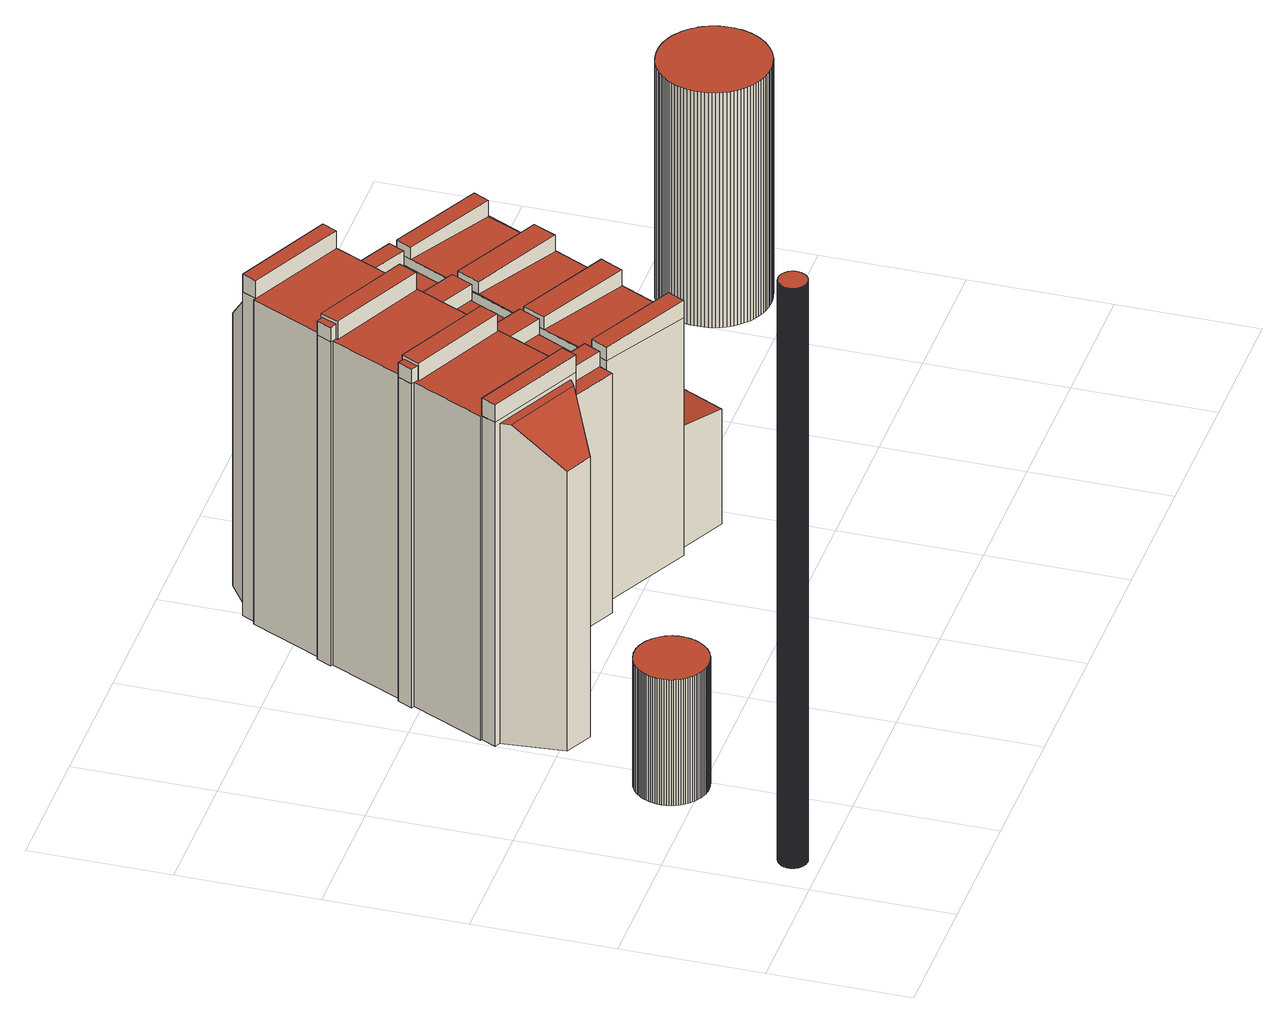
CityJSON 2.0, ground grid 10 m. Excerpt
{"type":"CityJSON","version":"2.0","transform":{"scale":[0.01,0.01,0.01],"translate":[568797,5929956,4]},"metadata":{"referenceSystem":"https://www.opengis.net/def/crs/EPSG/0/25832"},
"CityObjects":{
"building1":{"type":"Building","attributes":{"Grundfläche 2D":"3.116697","Grundhöhe NN":"6.074"},"geometry":[{"type":"Solid","lod":"3","boundaries":[[[[0,1,2,3,4,5,6,7,8,9,10,11,12,13,14,15,16,17,18,19,20,21,22,23,24,25,26,27,28,29,30,31,32,33,34,35,36,37,38,39,40,41,42,43,44,45,46,47,48,49,50,51,52,53,54,55,56,57,58,59,60,61,62,63,64,65,66,67,68,69,70,71,72,73,74,75,76,77,78,79,80,81,82,83,84,85,86,87,88,89,90,91,92,93,94,95,96,97,98,99]],[[100,101,5,4]],[[101,102,6,5]],[[102,103,7,6]],[[103,104,8,7]],[[104,105,9,8]],[[106,100,4,3]],[[107,108,97,96]],[[108,109,98,97]],[[109,110,99,98]],[[110,111,0,99]],[[111,112,1,0]],[[112,113,2,1]],[[113,106,3,2]],[[105,114,10,9]],[[114,115,11,10]],[[115,116,12,11]],[[116,117,13,12]],[[117,118,14,13]],[[118,119,15,14]],[[119,120,16,15]],[[120,121,17,16]],[[121,122,18,17]],[[122,123,19,18]],[[123,124,20,19]],[[124,125,21,20]],[[125,126,22,21]],[[126,127,23,22]],[[127,128,24,23]],[[128,129,25,24]],[[129,130,26,25]],[[130,131,27,26]],[[131,132,28,27]],[[132,133,29,28]],[[133,134,30,29]],[[134,135,31,30]],[[135,136,32,31]],[[136,137,33,32]],[[137,138,34,33]],[[138,139,35,34]],[[139,140,36,35]],[[140,141,37,36]],[[141,142,38,37]],[[142,143,39,38]],[[143,144,40,39]],[[144,145,41,40]],[[145,146,42,41]],[[146,147,43,42]],[[147,148,44,43]],[[148,149,45,44]],[[149,150,46,45]],[[150,151,47,46]],[[151,152,48,47]],[[152,153,49,48]],[[153,154,50,49]],[[154,155,51,50]],[[155,156,52,51]],[[156,157,53,52]],[[157,158,54,53]],[[158,159,55,54]],[[159,160,56,55]],[[160,161,57,56]],[[161,162,58,57]],[[162,163,59,58]],[[163,164,60,59]],[[164,165,61,60]],[[165,166,62,61]],[[166,167,63,62]],[[167,168,64,63]],[[168,169,65,64]],[[169,170,66,65]],[[170,171,67,66]],[[171,172,68,67]],[[172,173,69,68]],[[173,174,70,69]],[[174,175,71,70]],[[175,176,72,71]],[[176,177,73,72]],[[177,178,74,73]],[[178,179,75,74]],[[179,180,76,75]],[[180,181,77,76]],[[181,182,78,77]],[[182,183,79,78]],[[183,184,80,79]],[[184,185,81,80]],[[185,186,82,81]],[[186,187,83,82]],[[187,188,84,83]],[[188,189,85,84]],[[189,190,86,85]],[[190,191,87,86]],[[191,192,88,87]],[[192,193,89,88]],[[193,194,90,89]],[[194,195,91,90]],[[195,196,92,91]],[[196,197,93,92]],[[197,198,94,93]],[[198,199,95,94]],[[199,107,96,95]],[[197,196,195,194,193,192,191,190,189,188,187,186,185,184,183,182,181,180,179,178,177,176,175,174,173,172,171,170,169,168,167,166,165,164,163,162,161,160,159,158,157,156,155,154,153,152,151,150,149,148,147,146,145,144,143,142,141,140,139,138,137,136,135,134,133,132,131,130,129,128,127,126,125,124,123,122,121,120,119,118,117,116,115,114,105,104,103,102,101,100,106,113,112,111,110,109,108,107,199,198]]]],"semantics":{"surfaces":[{"type":"RoofSurface"},{"type":"WallSurface"},{"type":"GroundSurface"}],"values":[[0,1,1,1,1,1,1,1,1,1,1,1,1,1,1,1,1,1,1,1,1,1,1,1,1,1,1,1,1,1,1,1,1,1,1,1,1,1,1,1,1,1,1,1,1,1,1,1,1,1,1,1,1,1,1,1,1,1,1,1,1,1,1,1,1,1,1,1,1,1,1,1,1,1,1,1,1,1,1,1,1,1,1,1,1,1,1,1,1,1,1,1,1,1,1,1,1,1,1,1,1,2]]}}]},
"building2":{"type":"Building","attributes":{"Grundfläche 2D":"20.094181","Grundhöhe NN":"5.732"},"geometry":[{"type":"Solid","lod":"3","boundaries":[[[[200,201,202,203,204,205,206,207,208,209,210,211,212,213,214,215,216,217,218,219,220,221,222,223,224,225,226,227,228,229,230,231,232,233,234,235,236,237,238,239,240,241,242,243,244,245,246,247,248,249,250,251,252,253,254,255,256,257,258,259,260,261,262,263,264,265,266,267,268,269,270,271,272,273,274,275,276,277,278,279,280,281,282,283,284,285,286,287,288,289,290,291,292,293,294,295,296,297,298,299]],[[300,301,208,207]],[[301,302,209,208]],[[302,303,210,209]],[[303,304,211,210]],[[304,305,212,211]],[[305,306,213,212]],[[306,307,214,213]],[[307,308,215,214]],[[308,309,216,215]],[[309,310,217,216]],[[310,311,218,217]],[[311,312,219,218]],[[312,313,220,219]],[[313,314,221,220]],[[314,315,222,221]],[[315,316,223,222]],[[316,317,224,223]],[[317,318,225,224]],[[318,319,226,225]],[[319,320,227,226]],[[320,321,228,227]],[[321,322,229,228]],[[322,323,230,229]],[[323,324,231,230]],[[324,325,232,231]],[[325,326,233,232]],[[326,327,234,233]],[[327,328,235,234]],[[328,329,236,235]],[[329,330,237,236]],[[330,331,238,237]],[[331,332,239,238]],[[332,333,240,239]],[[333,334,241,240]],[[334,335,242,241]],[[335,336,243,242]],[[336,337,244,243]],[[337,338,245,244]],[[338,339,246,245]],[[339,340,247,246]],[[340,341,248,247]],[[341,342,249,248]],[[342,343,250,249]],[[343,344,251,250]],[[344,345,252,251]],[[345,346,253,252]],[[346,347,254,253]],[[347,348,255,254]],[[348,349,256,255]],[[349,350,257,256]],[[350,351,258,257]],[[351,352,259,258]],[[352,353,260,259]],[[353,354,261,260]],[[354,355,262,261]],[[355,356,263,262]],[[356,357,264,263]],[[357,358,265,264]],[[358,359,266,265]],[[359,360,267,266]],[[360,361,268,267]],[[361,362,269,268]],[[362,363,270,269]],[[363,364,271,270]],[[364,365,272,271]],[[365,366,273,272]],[[366,367,274,273]],[[367,368,275,274]],[[368,369,276,275]],[[369,370,277,276]],[[370,371,278,277]],[[371,372,279,278]],[[372,373,280,279]],[[373,374,281,280]],[[374,375,282,281]],[[375,376,283,282]],[[376,377,284,283]],[[377,378,285,284]],[[378,379,286,285]],[[379,380,287,286]],[[380,381,288,287]],[[381,382,289,288]],[[382,383,290,289]],[[383,384,291,290]],[[384,385,292,291]],[[385,386,293,292]],[[386,387,294,293]],[[387,388,295,294]],[[388,389,296,295]],[[389,390,297,296]],[[390,391,298,297]],[[391,392,299,298]],[[392,393,200,299]],[[393,394,201,200]],[[395,300,207,206]],[[394,396,202,201]],[[396,397,203,202]],[[397,398,204,203]],[[398,399,205,204]],[[399,395,206,205]],[[390,389,388,387,386,385,384,383,382,381,380,379,378,377,376,375,374,373,372,371,370,369,368,367,366,365,364,363,362,361,360,359,358,357,356,355,354,353,352,351,350,349,348,347,346,345,344,343,342,341,340,339,338,337,336,335,334,333,332,331,330,329,328,327,326,325,324,323,322,321,320,319,318,317,316,315,314,313,312,311,310,309,308,307,306,305,304,303,302,301,300,395,399,398,397,396,394,393,392,391]]]],"semantics":{"surfaces":[{"type":"RoofSurface"},{"type":"WallSurface"},{"type":"GroundSurface"}],"values":[[0,1,1,1,1,1,1,1,1,1,1,1,1,1,1,1,1,1,1,1,1,1,1,1,1,1,1,1,1,1,1,1,1,1,1,1,1,1,1,1,1,1,1,1,1,1,1,1,1,1,1,1,1,1,1,1,1,1,1,1,1,1,1,1,1,1,1,1,1,1,1,1,1,1,1,1,1,1,1,1,1,1,1,1,1,1,1,1,1,1,1,1,1,1,1,1,1,1,1,1,1,2]]}}]},
"building3":{"type":"Building","attributes":{"Grundfläche 2D":"210.070112","Grundhöhe NN":"5.386"},"children":["building3-1","building3-2","building3-3","building3-4"],"geometry":[{"type":"MultiSurface","lod":"3","boundaries":[[[400,401,402,403,404]],[[405,406,407,408,409]],[[410,411,412,413,414,415,416,417,418,419,420,421,422,423,424,425,426,427,428,429],[430,431,432,433,434,435],[436,437,438,439,440,441]],[[442,443,444,445]],[[446,447,448,449]],[[450,451,452,453]],[[453,454,455,450]],[[437,456,457,436,441,402,401,400,438]],[[441,440,403,402]],[[404,403,440,439]],[[439,438,400,404]],[[430,435,407,406,405,432,431,458,459]],[[435,434,408,407]],[[409,408,434,433]],[[433,432,405,409]],[[442,445,460,461]],[[444,443,462,463]],[[443,442,461,462]],[[414,413,464,465]],[[415,414,465,466]],[[416,415,466,467]],[[417,416,467,468]],[[418,417,468,469]],[[419,418,469,470]],[[420,419,470,471]],[[424,423,472,473]],[[421,420,471,474]],[[422,421,474,475]],[[423,422,475,472]],[[425,424,473,476]],[[426,425,476,477]],[[454,478,479,427,426,477,480,455]],[[428,427,479,481]],[[429,428,481,482]],[[410,429,482,483]],[[411,410,483,484]],[[412,411,484,485]],[[448,486,464,413,412,485,487,449]],[[449,487,460,445,446]],[[447,444,463,486,448]],[[446,445,444,447]],[[451,450,455,480,488]],[[452,451,488,489]],[[454,453,452,489,478]],[[475,474,471,470,469,468,467,466,465,464,486,463,462,461,460,487,485,484,483,482,481,479,478,489,488,480,477,476,473,472]]],"semantics":{"surfaces":[{"type":"RoofSurface"},{"type":"WallSurface"},{"type":"GroundSurface"}],"values":[0,0,0,0,0,0,0,1,1,1,1,1,1,1,1,1,1,1,1,1,1,1,1,1,1,1,1,1,1,1,1,1,1,1,1,1,1,1,1,1,1,1,1,1,2]}}]},
"building3-1":{"type":"BuildingInstallation","parents":["building3"],"geometry":[{"type":"MultiSurface","lod":"3","boundaries":[[[490,491,492,493]],[[491,490,412,413]],[[413,414,492,491]],[[414,411,493,492]],[[490,493,411,412]]],"semantics":{"surfaces":[{"type":"RoofSurface"},{"type":"WallSurface"}],"values":[0,1,1,1,1]}}]},
"building3-2":{"type":"BuildingInstallation","parents":["building3"],"geometry":[{"type":"MultiSurface","lod":"3","boundaries":[[[494,459,458,495,496]],[[431,416,417,495,458]],[[417,418,496,495]],[[418,419,430,459,494,496]]],"semantics":{"surfaces":[{"type":"RoofSurface"},{"type":"WallSurface"}],"values":[0,1,1,1]}}]},
"building3-3":{"type":"BuildingInstallation","parents":["building3"],"geometry":[{"type":"MultiSurface","lod":"3","boundaries":[[[497,498,499,500]],[[425,426,498,497]],[[426,427,499,498]],[[427,428,500,499]],[[428,425,497,500]]],"semantics":{"surfaces":[{"type":"RoofSurface"},{"type":"WallSurface"}],"values":[0,1,1,1,1]}}]},
"building3-4":{"type":"BuildingInstallation","parents":["building3"],"geometry":[{"type":"MultiSurface","lod":"3","boundaries":[[[501,457,456,502,503]],[[437,420,421,502,456]],[[421,422,503,502]],[[422,423,436,457,501,503]]],"semantics":{"surfaces":[{"type":"RoofSurface"},{"type":"WallSurface"}],"values":[0,1,1,1]}}]},
"building4":{"type":"Building","attributes":{"Grundfläche 2D":"339.175949","Grundhöhe NN":"4.869"},"children":["building4-1","building4-2","building4-3","building4-4"],"geometry":[{"type":"Solid","lod":"3","boundaries":[[[[504,505,506,507]],[[508,509,510,511]],[[512,513,514]],[[515,516,517,518,519,514,513,520,521,522,523],[524,525,526,527],[528,529,530,531],[527,531,522]],[[531,527,522]],[[532,515,523]],[[533,534,535,536,537]],[[538,539,540,541]],[[542,543,544,545,546,547,548,549,550,551,552,553,554,555,556,557,558]],[[559,560,561,562]],[[563,564,565,566,567,568]],[[507,506,527,526]],[[504,507,526,525]],[[525,524,505,504]],[[505,524,527,506]],[[530,529,509,508]],[[529,528,510,509]],[[511,510,528,531]],[[511,531,530,508]],[[551,569,535,534,552]],[[569,570,536,535]],[[570,554,553,533,537,536]],[[533,553,552,534]],[[548,547,571,539,538]],[[571,572,540,539]],[[550,549,541,540,572]],[[541,549,548,538]],[[517,516,573,574]],[[565,564,563,562,561,575,576,512,514,519,518,517,574,577,566]],[[513,512,576,578]],[[520,513,578,579]],[[521,520,579,580]],[[532,523,522,521,580,581]],[[515,532,581,582]],[[516,515,582,573]],[[562,563,568,559]],[[559,568,583,584,560]],[[561,560,584,575]],[[567,566,577,585]],[[568,567,585,583]],[[571,547,586,587]],[[569,551,588,589]],[[572,571,587,590]],[[550,572,590,591]],[[551,550,591,588]],[[570,569,589,592]],[[554,570,592,593]],[[555,554,593,594]],[[556,555,594,595]],[[557,556,595,596]],[[558,557,596,597]],[[543,542,558,597,598]],[[544,543,598,599]],[[547,546,545,544,599,586]],[[577,574,573,582,581,580,579,578,576,575,584,583,585]],[[594,593,592,589,588,591,590,587,586,599,598,597,596,595]]]],"semantics":{"surfaces":[{"type":"RoofSurface"},{"type":"WallSurface"},{"type":"GroundSurface"}],"values":[[0,0,0,0,0,0,0,0,0,0,0,1,1,1,1,1,1,1,1,1,1,1,1,1,1,1,1,1,1,1,1,1,1,1,1,1,1,1,1,1,1,1,1,1,1,1,1,1,1,1,1,1,1,1,2,2]]}}]},
"building4-1":{"type":"BuildingInstallation","parents":["building4"],"geometry":[{"type":"MultiSurface","lod":"3","boundaries":[[[600,601,602,603,604]],[[516,517,602,601]],[[517,518,519,604,603,602]],[[519,515,600,604]],[[601,600,515,516]]],"semantics":{"surfaces":[{"type":"RoofSurface"},{"type":"WallSurface"}],"values":[0,1,1,1,1]}}]},
"building4-2":{"type":"BuildingInstallation","parents":["building4"],"geometry":[{"type":"MultiSurface","lod":"3","boundaries":[[[605,606,607,608]],[[608,607,522,513]],[[605,608,513,520]],[[606,605,520,521]],[[607,606,521,522]]],"semantics":{"surfaces":[{"type":"RoofSurface"},{"type":"WallSurface"}],"values":[0,1,1,1,1]}}]},
"building4-3":{"type":"BuildingInstallation","parents":["building4"],"geometry":[{"type":"MultiSurface","lod":"3","boundaries":[[[609,610,611,612]],[[613,545,612,611]],[[545,546,609,612]],[[546,614,610,609]],[[610,614,613,611]]],"semantics":{"surfaces":[{"type":"RoofSurface"},{"type":"WallSurface"}],"values":[0,1,1,1,1]}}]},
"building4-4":{"type":"BuildingInstallation","parents":["building4"],"geometry":[{"type":"MultiSurface","lod":"3","boundaries":[[[615,616,617,618,619]],[[617,616,542,620]],[[557,619,618,617,620,556]],[[615,619,557,558]],[[616,615,558,542]]],"semantics":{"surfaces":[{"type":"RoofSurface"},{"type":"WallSurface"}],"values":[0,1,1,1,1]}}]},
"building5":{"type":"Building","attributes":{"Grundfläche 2D":"46.574465","Grundhöhe NN":"4.734"},"geometry":[{"type":"Solid","lod":"3","boundaries":[[[[621,622,623,624,625,626,627,628,629,630,631,632,633,634,635,636,637,638,639,640,641,642,643,644,645,646,647,648,649,650,651,652,653,654,655,656,657,658,659,660,661,662,663,664,665,666,667,668,669,670,671,672,673,674,675,676,677,678,679,680,681,682,683,684,685,686,687,688,689,690,691,692,693,694,695,696,697,698,699,700,701,702,703,704,705,706,707,708,709,710,711,712,713,714,715,716,717,718,719,720]],[[721,722,633,632]],[[722,723,634,633]],[[724,725,622,621]],[[725,726,623,622]],[[726,727,624,623]],[[727,728,625,624]],[[728,729,626,625]],[[729,730,627,626]],[[730,731,628,627]],[[732,721,632,631]],[[731,733,629,628]],[[733,734,630,629]],[[734,732,631,630]],[[723,735,635,634]],[[735,736,636,635]],[[736,737,637,636]],[[737,738,638,637]],[[738,739,639,638]],[[739,740,640,639]],[[740,741,641,640]],[[741,742,642,641]],[[742,743,643,642]],[[743,744,644,643]],[[744,745,645,644]],[[745,746,646,645]],[[746,747,647,646]],[[747,748,648,647]],[[748,749,649,648]],[[749,750,650,649]],[[750,751,651,650]],[[751,752,652,651]],[[752,753,653,652]],[[753,754,654,653]],[[754,755,655,654]],[[755,756,656,655]],[[756,757,657,656]],[[757,758,658,657]],[[758,759,659,658]],[[759,760,660,659]],[[760,761,661,660]],[[761,762,662,661]],[[762,763,663,662]],[[763,764,664,663]],[[764,765,665,664]],[[765,766,666,665]],[[766,767,667,666]],[[767,768,668,667]],[[768,769,669,668]],[[769,770,670,669]],[[770,771,671,670]],[[771,772,672,671]],[[772,773,673,672]],[[773,774,674,673]],[[774,775,675,674]],[[775,776,676,675]],[[776,777,677,676]],[[777,778,678,677]],[[778,779,679,678]],[[779,780,680,679]],[[780,781,681,680]],[[781,782,682,681]],[[782,783,683,682]],[[783,784,684,683]],[[784,785,685,684]],[[785,786,686,685]],[[786,787,687,686]],[[787,788,688,687]],[[788,789,689,688]],[[789,790,690,689]],[[790,791,691,690]],[[791,792,692,691]],[[792,793,693,692]],[[793,794,694,693]],[[794,795,695,694]],[[795,796,696,695]],[[796,797,697,696]],[[797,798,698,697]],[[798,799,699,698]],[[799,800,700,699]],[[800,801,701,700]],[[801,802,702,701]],[[802,803,703,702]],[[803,804,704,703]],[[804,805,705,704]],[[805,806,706,705]],[[806,807,707,706]],[[807,808,708,707]],[[808,809,709,708]],[[809,810,710,709]],[[810,811,711,710]],[[811,812,712,711]],[[812,813,713,712]],[[813,814,714,713]],[[814,815,715,714]],[[815,816,716,715]],[[816,817,717,716]],[[817,818,718,717]],[[818,819,719,718]],[[819,820,720,719]],[[820,724,621,720]],[[818,817,816,815,814,813,812,811,810,809,808,807,806,805,804,803,802,801,800,799,798,797,796,795,794,793,792,791,790,789,788,787,786,785,784,783,782,781,780,779,778,777,776,775,774,773,772,771,770,769,768,767,766,765,764,763,762,761,760,759,758,757,756,755,754,753,752,751,750,749,748,747,746,745,744,743,742,741,740,739,738,737,736,735,723,722,721,732,734,733,731,730,729,728,727,726,725,724,820,819]]]],"semantics":{"surfaces":[{"type":"RoofSurface"},{"type":"WallSurface"},{"type":"GroundSurface"}],"values":[[0,1,1,1,1,1,1,1,1,1,1,1,1,1,1,1,1,1,1,1,1,1,1,1,1,1,1,1,1,1,1,1,1,1,1,1,1,1,1,1,1,1,1,1,1,1,1,1,1,1,1,1,1,1,1,1,1,1,1,1,1,1,1,1,1,1,1,1,1,1,1,1,1,1,1,1,1,1,1,1,1,1,1,1,1,1,1,1,1,1,1,1,1,1,1,1,1,1,1,1,1,2]]}}]}
},
"vertices":[
[132,244,4763],[126,245,4763],[120,245,4763],[114,245,4763],[107,245,4763],[101,244,4763],[95,242,4763],[89,241,4763],[83,239,4763],[77,236,4763],[72,233,4763],[66,230,4763],[61,227,4763],[56,223,4763],[51,219,4763],[47,215,4763],[43,210,4763],[39,205,4763],[35,200,4763],[32,195,4763],[29,189,4763],[26,183,4763],[24,178,4763],[22,172,4763],[21,166,4763],[20,159,4763],[19,153,4763],[19,147,4763],[19,141,4763],[20,134,4763],[20,128,4763],[22,122,4763],[23,116,4763],[26,110,4763],[28,104,4763],[31,99,4763],[34,93,4763],[37,88,4763],[41,83,4763],[45,78,4763],[49,74,4763],[54,70,4763],[59,66,4763],[64,62,4763],[69,59,4763],[75,56,4763],[81,53,4763],[86,51,4763],[93,49,4763],[99,48,4763],[105,47,4763],[111,46,4763],[117,46,4763],[123,46,4763],[130,46,4763],[136,47,4763],[142,49,4763],[148,50,4763],[154,52,4763],[160,55,4763],[165,58,4763],[171,61,4763],[176,64,4763],[181,68,4763],[186,72,4763],[190,76,4763],[194,81,4763],[198,86,4763],[202,91,4763],[205,96,4763],[208,102,4763],[211,108,4763],[213,113,4763],[215,119,4763],[216,125,4763],[217,132,4763],[218,138,4763],[218,144,4763],[218,150,4763],[218,157,4763],[217,163,4763],[215,169,4763],[214,175,4763],[212,181,4763],[209,187,4763],[206,192,4763],[203,198,4763],[200,203,4763],[196,208,4763],[192,213,4763],[188,217,4763],[183,221,4763],[178,225,4763],[173,229,4763],[168,232,4763],[162,235,4763],[156,238,4763],[151,240,4763],[145,242,4763],[139,243,4763],[107,245,207],[101,244,207],[95,242,207],[89,241,207],[83,239,207],[77,236,207],[114,245,207],[156,238,207],[151,240,207],[145,242,207],[139,243,207],[132,244,207],[126,245,207],[120,245,207],[72,233,207],[66,230,207],[61,227,207],[56,223,207],[51,219,207],[47,215,207],[43,210,207],[39,205,207],[35,200,207],[32,195,207],[29,189,207],[26,183,207],[24,178,207],[22,172,207],[21,166,207],[20,159,207],[19,153,207],[19,147,207],[19,141,207],[20,134,207],[20,128,207],[22,122,207],[23,116,207],[26,110,207],[28,104,207],[31,99,207],[34,93,207],[37,88,207],[41,83,207],[45,78,207],[49,74,207],[54,70,207],[59,66,207],[64,62,207],[69,59,207],[75,56,207],[81,53,207],[86,51,207],[93,49,207],[99,48,207],[105,47,207],[111,46,207],[117,46,207],[123,46,207],[130,46,207],[136,47,207],[142,49,207],[148,50,207],[154,52,207],[160,55,207],[165,58,207],[171,61,207],[176,64,207],[181,68,207],[186,72,207],[190,76,207],[194,81,207],[198,86,207],[202,91,207],[205,96,207],[208,102,207],[211,108,207],[213,113,207],[215,119,207],[216,125,207],[217,132,207],[218,138,207],[218,144,207],[218,150,207],[218,157,207],[217,163,207],[215,169,207],[214,175,207],[212,181,207],[209,187,207],[206,192,207],[203,198,207],[200,203,207],[196,208,207],[192,213,207],[188,217,207],[183,221,207],[178,225,207],[173,229,207],[168,232,207],[162,235,207],
[618,1353,1160],[607,1342,1160],[596,1330,1160],[585,1318,1160],[576,1305,1160],[567,1292,1160],[560,1278,1160],[553,1264,1160],[547,1249,1160],[542,1234,1160],[538,1219,1160],[534,1203,1160],[532,1187,1160],[531,1171,1160],[531,1155,1160],[532,1140,1160],[534,1124,1160],[537,1108,1160],[540,1093,1160],[545,1078,1160],[551,1063,1160],[558,1048,1160],[565,1034,1160],[573,1021,1160],[583,1008,1160],[593,996,1160],[604,984,1160],[615,973,1160],[627,963,1160],[640,953,1160],[653,945,1160],[667,937,1160],[681,930,1160],[696,924,1160],[711,919,1160],[727,915,1160],[742,912,1160],[758,910,1160],[774,908,1160],[790,908,1160],[806,909,1160],[821,911,1160],[837,914,1160],[852,918,1160],[868,922,1160],[882,928,1160],[897,935,1160],[911,942,1160],[924,951,1160],[937,960,1160],[950,970,1160],[961,981,1160],[972,992,1160],[982,1004,1160],[992,1017,1160],[1001,1030,1160],[1008,1044,1160],[1015,1059,1160],[1021,1073,1160],[1026,1088,1160],[1030,1104,1160],[1033,1119,1160],[1036,1135,1160],[1037,1151,1160],[1037,1167,1160],[1036,1183,1160],[1034,1199,1160],[1031,1214,1160],[1028,1230,1160],[1023,1245,1160],[1017,1260,1160],[1010,1274,1160],[1003,1288,1160],[994,1302,1160],[985,1314,1160],[975,1327,1160],[965,1338,1160],[953,1350,1160],[941,1360,1160],[928,1369,1160],[915,1378,1160],[901,1386,1160],[886,1392,1160],[872,1399,1160],[857,1404,1160],[841,1408,1160],[826,1411,1160],[810,1413,1160],[794,1414,1160],[778,1414,1160],[762,1413,1160],[747,1411,1160],[731,1409,1160],[716,1405,1160],[700,1400,1160],[686,1394,1160],[671,1388,1160],[657,1380,1160],[644,1372,1160],[631,1362,1160],[553,1264,173],[547,1249,173],[542,1234,173],[538,1219,173],[534,1203,173],[532,1187,173],[531,1171,173],[531,1155,173],[532,1140,173],[534,1124,173],[537,1108,173],[540,1093,173],[545,1078,173],[551,1063,173],[558,1048,173],[565,1034,173],[573,1021,173],[583,1008,173],[593,996,173],[604,984,173],[615,973,173],[627,963,173],[640,953,173],[653,945,173],[667,937,173],[681,930,173],[696,924,173],[711,919,173],[727,915,173],[742,912,173],[758,910,173],[774,908,173],[790,908,173],[806,909,173],[821,911,173],[837,914,173],[852,918,173],[868,922,173],[882,928,173],[897,935,173],[911,942,173],[924,951,173],[937,960,173],[950,970,173],[961,981,173],[972,992,173],[982,1004,173],[992,1017,173],[1001,1030,173],[1008,1044,173],[1015,1059,173],[1021,1073,173],[1026,1088,173],[1030,1104,173],[1033,1119,173],[1036,1135,173],[1037,1151,173],[1037,1167,173],[1036,1183,173],[1034,1199,173],[1031,1214,173],[1028,1230,173],[1023,1245,173],[1017,1260,173],[1010,1274,173],[1003,1288,173],[994,1302,173],[985,1314,173],[975,1327,173],[965,1338,173],[953,1350,173],[941,1360,173],[928,1369,173],[915,1378,173],[901,1386,173],[886,1392,173],[872,1399,173],[857,1404,173],[841,1408,173],[826,1411,173],[810,1413,173],[794,1414,173],[778,1414,173],[762,1413,173],[747,1411,173],[731,1409,173],[716,1405,173],[700,1400,173],[686,1394,173],[671,1388,173],[657,1380,173],[644,1372,173],[631,1362,173],[618,1353,173],[607,1342,173],[560,1278,173],[596,1330,173],[585,1318,173],[576,1305,173],[567,1292,173],
[1296,3132,2822],[1290,3118,2822],[1234,3001,2822],[1919,2673,2822],[1981,2803,2822],[1606,3772,2822],[1548,3653,2822],[1543,3642,2822],[2229,3313,2822],[2292,3443,2822],[2544,3944,2684],[2541,3945,2684],[2592,4050,2684],[1892,4386,2684],[1841,4281,2684],[1819,4291,2684],[1571,3773,2684],[1551,3783,2684],[1499,3676,2684],[1517,3668,2684],[1260,3133,2684],[1240,3142,2684],[1188,3036,2684],[1208,3026,2684],[956,2500,2684],[966,2496,2684],[915,2391,2684],[1615,2055,2684],[1666,2160,2684],[1684,2151,2684],[1548,3653,2684],[1599,3759,2684],[1606,3772,2684],[2292,3443,2684],[2229,3313,2684],[1543,3642,2684],[1239,3012,2684],[1290,3118,2684],[1296,3132,2684],[1981,2803,2684],[1919,2673,2684],[1234,3001,2684],[2517,4395,2281],[2205,4544,2281],[2039,4430,2503],[2532,4193,2503],[2532,4193,2660],[2039,4430,2660],[1946,4359,2660],[2532,4079,2660],[962,2292,2653],[996,1929,2338],[1194,1833,2338],[1508,2034,2653],[1572,2076,2653],[955,2372,2653],[1290,3118,2797],[1239,3012,2797],[1599,3759,2797],[1548,3653,2797],[2532,4193,139],[2517,4395,139],[2205,4544,139],[2039,4430,139],[1892,4386,139],[1841,4281,139],[1819,4291,139],[1571,3773,139],[1551,3783,139],[1499,3676,139],[1517,3668,139],[1260,3133,139],[1208,3026,139],[956,2500,139],[1240,3142,139],[1188,3036,139],[966,2496,139],[915,2391,139],[1572,2076,139],[1615,2055,139],[955,2372,139],[1666,2160,139],[1684,2151,139],[2544,3944,139],[2541,3945,139],[2592,4050,139],[1946,4359,139],[2532,4079,139],[996,1929,139],[1194,1833,139],
[2592,4050,2822],[1892,4386,2822],[1841,4281,2822],[2541,3945,2822],
[1517,3668,2797],[1551,3783,2797],[1499,3676,2797],
[966,2496,2822],[915,2391,2822],[1615,2055,2822],[1666,2160,2822],
[1208,3026,2797],[1240,3142,2797],[1188,3036,2797],
[4012,3039,2081],[3360,3364,2081],[3278,3200,2081],[3931,2875,2081],[3011,2678,2081],[3671,2348,2081],[3752,2509,2081],[3092,2839,2081],[4202,3399,1953],[4192,3404,1953],[4024,3042,1953],[2838,2307,1984],[2778,2187,1984],[3433,1860,1953],[3472,1937,1953],[3493,1979,1953],[4248,3515,1953],[3590,3844,1984],[3534,3732,1984],[3008,2679,1984],[3360,3364,1984],[4012,3039,1954],[3931,2875,1954],[3278,3200,1984],[3752,2509,1954],[3671,2348,1954],[3011,2678,1984],[3092,2839,1984],[2825,2313,1984],[2624,3721,2091],[2546,3565,2091],[3222,3228,2091],[3299,3383,2091],[3290,3388,2091],[2285,3039,2091],[2966,2699,2091],[3041,2850,2091],[2360,3190,2091],[2806,4093,1972],[1988,2457,1972],[2669,2117,1972],[2719,2216,1972],[2778,2335,1972],[2961,2701,1972],[2285,3039,1972],[2360,3190,1972],[3025,2858,1972],[3213,3233,1972],[2546,3565,1972],[2624,3721,1972],[3290,3388,1972],[3481,3772,1972],[3474,3776,1972],[3523,3874,1972],[2861,4205,1972],[4119,2266,1047],[4410,2850,1047],[4024,3042,1134],[3733,2459,1134],[3733,2459,1053],[3493,1979,1053],[3472,1937,1053],[3462,1917,1053],[3849,1724,991],[4119,2266,991],[3222,3228,1972],[3299,3383,1972],[2966,2699,1972],[3041,2850,1972],[2778,2187,87],[3433,1860,87],[4024,3042,87],[4202,3399,87],[3462,1917,87],[4192,3404,87],[4248,3515,87],[3590,3844,87],[2825,2313,87],[2838,2307,87],[4119,2266,87],[4410,2850,87],[3849,1724,87],[2961,2701,87],[2966,2699,87],[3213,3233,87],[3222,3228,87],[3041,2850,87],[3025,2858,87],[3299,3383,87],[3290,3388,87],[3481,3772,87],[3474,3776,87],[3523,3874,87],[2861,4205,87],[1988,2457,87],[2669,2117,87],
[2838,2307,2091],[2778,2187,2091],[3433,1860,2091],[3472,1937,2091],[3493,1979,2091],
[4248,3515,2081],[3590,3844,2081],[3534,3732,2081],[4192,3404,2081],
[2778,2335,2091],[2106,2671,2091],[2047,2552,2091],[2719,2216,2091],[2047,2552,1972],[2106,2671,1972],
[2861,4205,2091],[2806,4093,2091],[3468,3762,2091],[3474,3776,2091],[3523,3874,2091],[3468,3762,1972],
[6247,2882,1916],[6225,2872,1916],[6203,2861,1916],[6182,2849,1916],[6162,2836,1916],[6143,2821,1916],[6125,2805,1916],[6108,2788,1916],[6092,2770,1916],[6077,2751,1916],[6063,2731,1916],[6051,2710,1916],[6039,2689,1916],[6030,2667,1916],[6021,2644,1916],[6015,2621,1916],[6009,2597,1916],[6005,2573,1916],[6003,2549,1916],[6002,2525,1916],[6003,2501,1916],[6005,2477,1916],[6008,2453,1916],[6014,2429,1916],[6020,2406,1916],[6028,2383,1916],[6038,2361,1916],[6049,2339,1916],[6061,2318,1916],[6074,2298,1916],[6089,2279,1916],[6105,2261,1916],[6122,2244,1916],[6140,2228,1916],[6159,2212,1916],[6179,2199,1916],[6200,2186,1916],[6221,2175,1916],[6244,2166,1916],[6266,2157,1916],[6289,2150,1916],[6313,2145,1916],[6337,2141,1916],[6361,2139,1916],[6385,2138,1916],[6409,2138,1916],[6433,2141,1916],[6457,2144,1916],[6481,2150,1916],[6504,2156,1916],[6527,2164,1916],[6549,2174,1916],[6571,2185,1916],[6592,2197,1916],[6612,2210,1916],[6631,2225,1916],[6649,2241,1916],[6667,2258,1916],[6683,2276,1916],[6697,2295,1916],[6711,2315,1916],[6724,2336,1916],[6735,2357,1916],[6744,2379,1916],[6753,2402,1916],[6760,2425,1916],[6765,2449,1916],[6769,2473,1916],[6771,2497,1916],[6772,2521,1916],[6772,2545,1916],[6769,2569,1916],[6766,2593,1916],[6761,2617,1916],[6754,2640,1916],[6746,2663,1916],[6736,2685,1916],[6726,2707,1916],[6713,2728,1916],[6700,2748,1916],[6685,2767,1916],[6669,2785,1916],[6652,2803,1916],[6634,2818,1916],[6615,2833,1916],[6595,2847,1916],[6574,2860,1916],[6553,2871,1916],[6531,2880,1916],[6508,2889,1916],[6485,2896,1916],[6461,2901,1916],[6437,2905,1916],[6413,2907,1916],[6389,2908,1916],[6365,2908,1916],[6341,2905,1916],[6317,2902,1916],[6293,2896,1916],[6270,2890,1916],[6051,2710,73],[6039,2689,73],[6030,2667,73],[6247,2882,73],[6225,2872,73],[6203,2861,73],[6182,2849,73],[6162,2836,73],[6143,2821,73],[6125,2805,73],[6108,2788,73],[6063,2731,73],[6092,2770,73],[6077,2751,73],[6021,2644,73],[6015,2621,73],[6009,2597,73],[6005,2573,73],[6003,2549,73],[6002,2525,73],[6003,2501,73],[6005,2477,73],[6008,2453,73],[6014,2429,73],[6020,2406,73],[6028,2383,73],[6038,2361,73],[6049,2339,73],[6061,2318,73],[6074,2298,73],[6089,2279,73],[6105,2261,73],[6122,2244,73],[6140,2228,73],[6159,2212,73],[6179,2199,73],[6200,2186,73],[6221,2175,73],[6244,2166,73],[6266,2157,73],[6289,2150,73],[6313,2145,73],[6337,2141,73],[6361,2139,73],[6385,2138,73],[6409,2138,73],[6433,2141,73],[6457,2144,73],[6481,2150,73],[6504,2156,73],[6527,2164,73],[6549,2174,73],[6571,2185,73],[6592,2197,73],[6612,2210,73],[6631,2225,73],[6649,2241,73],[6667,2258,73],[6683,2276,73],[6697,2295,73],[6711,2315,73],[6724,2336,73],[6735,2357,73],[6744,2379,73],[6753,2402,73],[6760,2425,73],[6765,2449,73],[6769,2473,73],[6771,2497,73],[6772,2521,73],[6772,2545,73],[6769,2569,73],[6766,2593,73],[6761,2617,73],[6754,2640,73],[6746,2663,73],[6736,2685,73],[6726,2707,73],[6713,2728,73],[6700,2748,73],[6685,2767,73],[6669,2785,73],[6652,2803,73],[6634,2818,73],[6615,2833,73],[6595,2847,73],[6574,2860,73],[6553,2871,73],[6531,2880,73],[6508,2889,73],[6485,2896,73],[6461,2901,73],[6437,2905,73],[6413,2907,73],[6389,2908,73],[6365,2908,73],[6341,2905,73],[6317,2902,73],[6293,2896,73],[6270,2890,73]
]}
